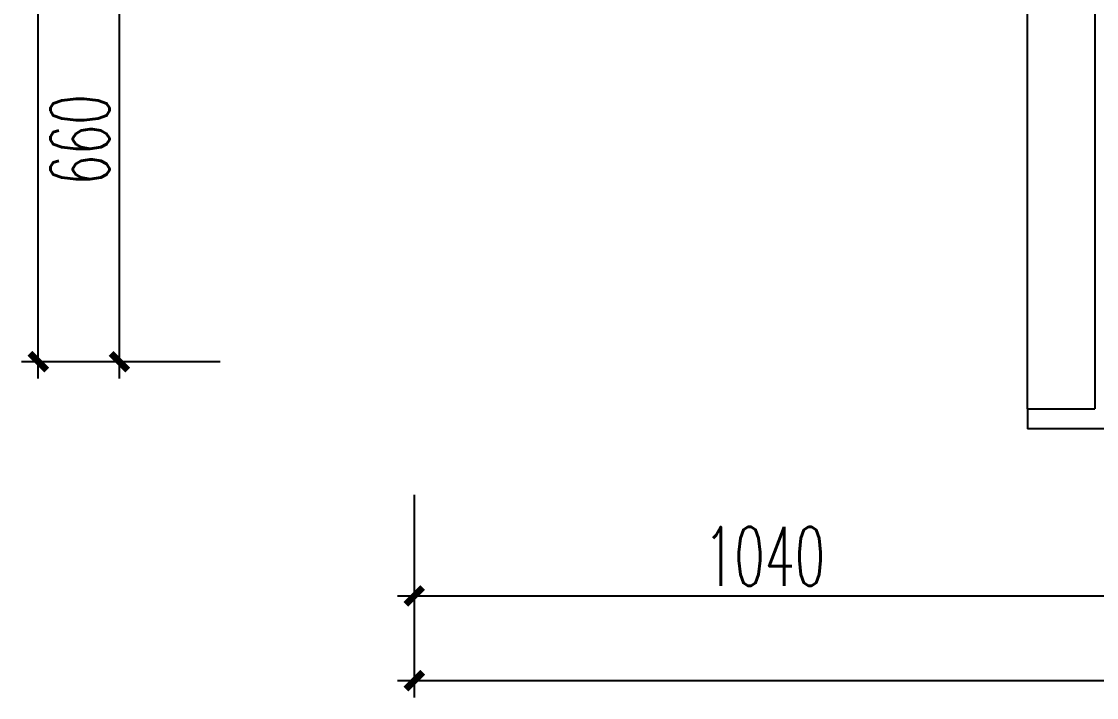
# Model space of a CAD drawing. Header units: inches. Extents: x 24920 to 61775, y 10942 to 38819.
# Drawn here: x 56188 to 57787, y 25990 to 26995 of the extents above; entities that cross this region are included whole.
import ezdxf

# ---------------------------------------------------------------- set-up
doc = ezdxf.new("R2010")
doc.units = ezdxf.units.IN
doc.header["$MEASUREMENT"] = 0
doc.header["$PDMODE"] = 1
doc.layers.add('A-土建墙（含管井、立管）', color=160, linetype='Continuous')
doc.layers.add('P-完成面', color=3, linetype='Continuous')
doc.styles.add('DIM', font='simplex.shx', dxfattribs={"width": 0.6, "bigfont": 'extfont.shx'})
doc.dimstyles.new('1比25', dxfattribs={"dimscale": 25, "dimtxt": 3.5, "dimasz": 1, "dimexe": 1, "dimexo": 1, "dimgap": 0.6, "dimtad": 1, "dimdec": 0, "dimrnd": 5, "dimzin": 0, "dimdsep": 46, "dimtxsty": 'DIM', "dimblk": 'ARCHTICK', "dimcen": 0.09, "dimdle": 1, "dimclrd": 1, "dimclre": 1, "dimclrt": 1, "dimadec": 0, "dimazin": 0, "dimtfac": 1, "dimtdec": 0, "dimtix": 1, "dimtmove": 2, "dimatfit": 3, "dimldrblk": '引线箭头（自定义）', "dimfxl": 0, "dimtolj": 1, "dimtzin": 0, "dimarcsym": 0})

# ---------------------------------------------------------------- blocks, each defined once
blk = doc.blocks.new('_ArchTick')
at = {"color": 0, "linetype": 'ByBlock', "const_width": 0.4}
blk.add_lwpolyline([(-0.5, -0.5), (0.5, 0.5)], dxfattribs=at)
blk = doc.blocks.new('*D1102')
at = {"color": 1, "lineweight": -2, "transparency": 16777216}
for p, q in [((56505.2, 26288.7), (56505.2, 26998.7)), ((56655.2, 26973.7), (56480.2, 26973.7)), ((56655.2, 26313.7), (56480.2, 26313.7))]:
    blk.add_line(p, q, dxfattribs=at)
at = {"layer": 'Defpoints', "color": 0, "transparency": 16777216}
for p in [(56505.2, 26973.7), (57985.6, 26973.7), (57985.6, 26313.7)]:
    blk.add_point(p, dxfattribs=at)
at = {"color": 1, "lineweight": -2, "transparency": 16777216, "xscale": 25, "yscale": 25, "zscale": 25}
for p, rotation in [((56505.2, 26973.7), 90), ((56505.2, 26313.7), 270)]:
    blk.add_blockref('_ArchTick', p, dxfattribs=dict(at, rotation=rotation))
at = {"color": 1, "transparency": 16777216, "insert": (56446.4, 26643.7), "char_height": 87.5, "attachment_point": 5, "rotation": 90, "style": 'DIM'}
blk.add_mtext('\\A1;660', dxfattribs=at)
blk = doc.blocks.new('引线箭头（自定义）')
at = {"linetype": 'ByBlock', "lineweight": -2}
h = blk.add_hatch(color=8, dxfattribs=at)
h.dxf.hatch_style = 1
h.paths.add_polyline_path([(-1.195, -0.955), (-0.315, 0), (-1.201, 0.958), (-0.912, 1.212), (0, 0), (-0.912, -1.209)])
at = {"color": 0, "linetype": 'ByBlock', "lineweight": -2}
blk.add_line((-0.315, 0), (-4.751, 0), dxfattribs=at)
blk.add_lwpolyline([(-1.195, -0.955), (-0.315, 0), (-1.201, 0.958), (-0.912, 1.212), (0, 0), (-0.912, -1.209)], close=True, dxfattribs=at)
blk = doc.blocks.new('*D1105')
at = {"color": 1, "lineweight": -2, "transparency": 16777216}
for p, q in [((56943.6, 26115.6), (56943.6, 25940.6)), ((57985.6, 26115.6), (57985.6, 25940.6)), ((56918.6, 25965.6), (58010.6, 25965.6))]:
    blk.add_line(p, q, dxfattribs=at)
at = {"layer": 'Defpoints', "color": 0, "transparency": 16777216}
for p in [(56943.6, 26973.7, 0), (57985.6, 26973.7), (57985.6, 25965.6)]:
    blk.add_point(p, dxfattribs=at)
at = {"color": 1, "lineweight": -2, "transparency": 16777216, "xscale": 25, "yscale": 25, "zscale": 25, "rotation": 180}
blk.add_blockref('_ArchTick', (56943.6, 25965.6), dxfattribs=at)
at = {"color": 1, "lineweight": -2, "transparency": 16777216, "xscale": 25, "yscale": 25, "zscale": 25}
blk.add_blockref('_ArchTick', (57985.6, 25965.6), dxfattribs=at)
at = {"color": 1, "transparency": 16777216, "insert": (57464.6, 26024.4), "char_height": 87.5, "attachment_point": 5, "style": 'DIM'}
blk.add_mtext('\\A1;1040', dxfattribs=at)
blk = doc.blocks.new('*D1511')
at = {"color": 1, "lineweight": -2, "transparency": 16777216}
for p, q in [((56943.6, 25989.5), (56943.6, 25814.5)), ((60875.6, 25989.5), (60875.6, 25814.5)), ((60900.6, 25839.5), (56918.6, 25839.5))]:
    blk.add_line(p, q, dxfattribs=at)
at = {"layer": 'Defpoints', "color": 0, "transparency": 16777216}
for p in [(56943.6, 26086.8), (60875.6, 26086.8), (56943.6, 25839.5)]:
    blk.add_point(p, dxfattribs=at)
at = {"color": 1, "lineweight": -2, "transparency": 16777216, "xscale": 25, "yscale": 25, "zscale": 25, "rotation": 180}
blk.add_blockref('_ArchTick', (56943.6, 25839.5), dxfattribs=at)
at = {"color": 1, "lineweight": -2, "transparency": 16777216, "xscale": 25, "yscale": 25, "zscale": 25}
blk.add_blockref('_ArchTick', (60875.6, 25839.5), dxfattribs=at)
at = {"color": 1, "transparency": 16777216, "insert": (58909.6, 25898.2), "char_height": 87.5, "attachment_point": 5, "style": 'DIM'}
blk.add_mtext('\\A1;3930', dxfattribs=at)
blk = doc.blocks.new('*D1518')
at = {"color": 1, "lineweight": -2, "transparency": 16777216}
for p, q in [((56384.5, 26288.7), (56384.5, 28888.7)), ((56534.5, 28863.7), (56359.5, 28863.7)), ((56534.5, 26313.7), (56359.5, 26313.7))]:
    blk.add_line(p, q, dxfattribs=at)
at = {"layer": 'Defpoints', "color": 0, "transparency": 16777216}
for p in [(56384.5, 28863.7), (56567.7, 28863.7), (56567.7, 26313.7)]:
    blk.add_point(p, dxfattribs=at)
at = {"color": 1, "lineweight": -2, "transparency": 16777216, "xscale": 25, "yscale": 25, "zscale": 25}
for p, rotation in [((56384.5, 28863.7), 90), ((56384.5, 26313.7), 270)]:
    blk.add_blockref('_ArchTick', p, dxfattribs=dict(at, rotation=rotation))
at = {"color": 1, "transparency": 16777216, "insert": (56325.8, 27588.7), "char_height": 87.5, "attachment_point": 5, "rotation": 90, "style": 'DIM'}
blk.add_mtext('\\A1;2550', dxfattribs=at)
blk = doc.blocks.new('herhh')
at = {"color": 4}
blk.add_line((57855.6, 26243.7), (57955.6, 26243.7), dxfattribs=at)
at = {"layer": 'A-土建墙（含管井、立管）', "color": 4}
blk.add_lwpolyline([(57855.6, 26243.7), (57855.6, 26843.7), (56945.6, 26843.7), (56945.6, 26943.7), (57955.6, 26943.7), (57955.6, 26243.7)], dxfattribs=at)
at = {"layer": 'P-完成面'}
for p in [(57855.6, 26243.7), (58035.6, 26213.7)]:
    blk.add_line(p, (57855.6, 26213.7), dxfattribs=at)
for base, p1, p2, picture, middle in [((56384.5, 28863.7), (56567.7, 26313.7), (56567.7, 28863.7), '*D1518', (56325.8, 27588.7)), ((56505.2, 26973.7), (57985.6, 26313.7), (57985.6, 26973.7), '*D1102', (56446.4, 26643.7))]:
    dim = blk.add_linear_dim(base=base, p1=p1, p2=p2, angle=90, dimstyle='1比25')
    dim.commit()
    dim.dimension.update_dxf_attribs({"geometry": picture, "text_midpoint": middle})
for base, p1, p2, picture, middle in [((57985.6, 25965.6), (56943.6, 26973.7, 0), (57985.6, 26973.7), '*D1105', (57464.6, 26024.4)), ((56943.6, 25839.5), (60875.6, 26086.8), (56943.6, 26086.8), '*D1511', (58909.6, 25898.2))]:
    dim = blk.add_linear_dim(base=base, p1=p1, p2=p2, dimstyle='1比25')
    dim.commit()
    dim.dimension.update_dxf_attribs({"geometry": picture, "text_midpoint": middle})

msp = doc.modelspace()

# ---------------------------------------------------------------- block references
msp.add_blockref('herhh', (-171.5, 175.5))

doc.saveas('drawing.dxf')
